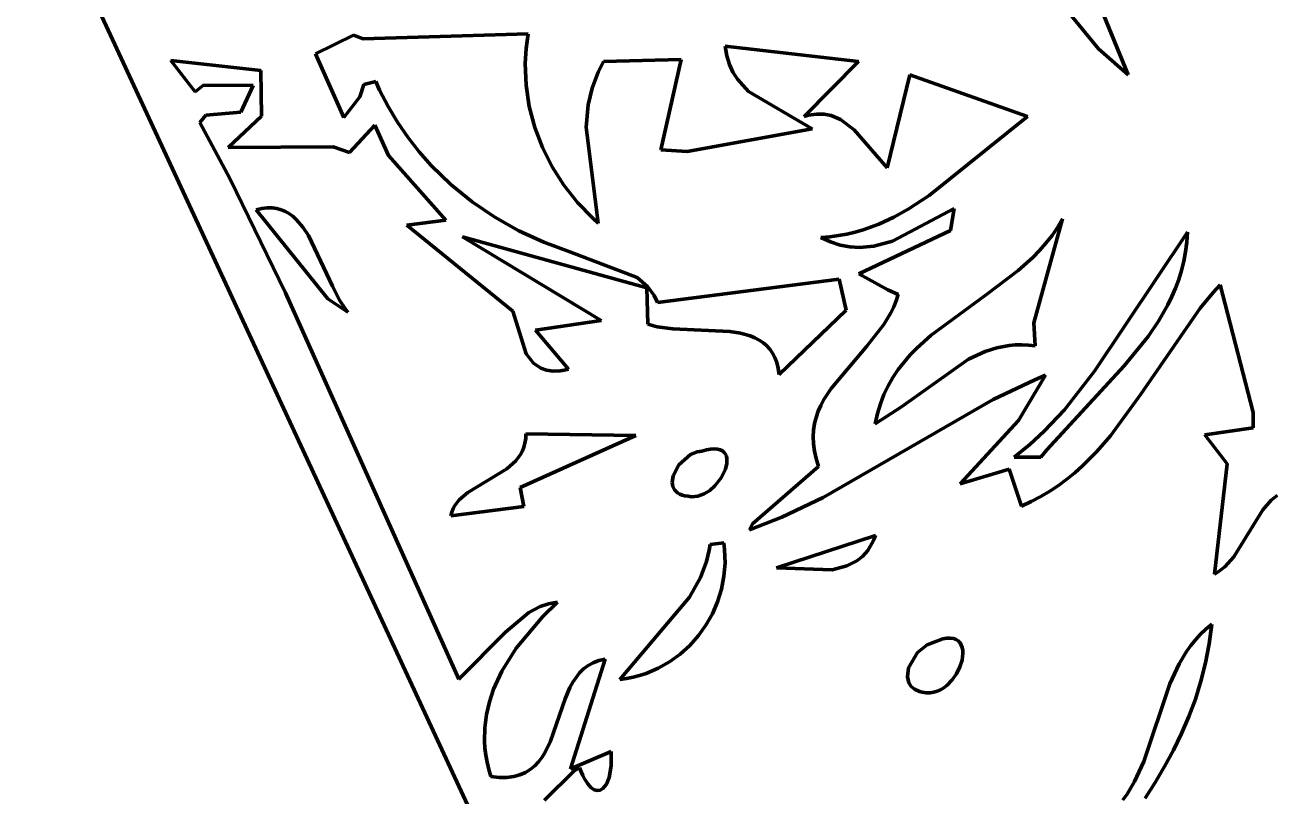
# Model space of a CAD drawing. Header units: millimetres. Extents: x 0 to 9.3, y 0 to 12.
# Drawn here: x 1.07 to 2.053, y 5.989 to 6.597 of the extents above; entities that cross this region are included whole.
import ezdxf

# ---------------------------------------------------------------- set-up
doc = ezdxf.new("R2010")
doc.units = ezdxf.units.MM
doc.layers.add('color#000000ff', color=7, linetype='CONTINUOUS', lineweight=100)
doc.layers.add('color#ffffffff', color=7, linetype='CONTINUOUS', lineweight=100)

msp = doc.modelspace()

# ---------------------------------------------------------------- linework, layer by layer
at = {"layer": 'color#000000ff'}
for p, q in [((1.93919, 6.55811), (1.70275, 7.14045)), ((1.82763, 5.09888), (1.06964, 6.73519)), ((1.82257, 6.69347), (1.9158, 6.57848)), ((1.3286, 6.58924), (1.29865, 6.57469)), ((1.33626, 6.58638), (1.3286, 6.58924)), ((1.46639, 6.59032), (1.33626, 6.58638)), ((1.46478, 6.57869), (1.46639, 6.59032)), ((1.46408, 6.56711), (1.46478, 6.57869)), ((1.72679, 6.56867), (1.6217, 6.5806)), ((1.6217, 6.5806), (1.62287, 6.57309)), ((1.9158, 6.57848), (1.93919, 6.55811)), ((1.25552, 6.56143), (1.18467, 6.56926)), ((1.18467, 6.56926), (1.20392, 6.54453)), ((1.29865, 6.57469), (1.32099, 6.52426)), ((1.46467, 6.54991), (1.46408, 6.56711)), ((1.5257, 6.56854), (1.52143, 6.56019)), ((1.58693, 6.57022), (1.5257, 6.56854)), ((1.57083, 6.49901), (1.58693, 6.57022)), ((1.62287, 6.57309), (1.62491, 6.5663)), ((1.68391, 6.5252), (1.72679, 6.56867)), ((1.25612, 6.52555), (1.25552, 6.56143)), ((1.52143, 6.56019), (1.51668, 6.54745)), ((1.62491, 6.5663), (1.62774, 6.56016)), ((1.62774, 6.56016), (1.63128, 6.55461)), ((1.76719, 6.55795), (1.74921, 6.4846)), ((1.86, 6.52528), (1.76719, 6.55795)), ((1.20392, 6.54453), (1.2104, 6.55001)), ((1.2104, 6.55001), (1.24948, 6.54952)), ((1.24948, 6.54952), (1.2399, 6.52869)), ((1.33355, 6.54075), (1.33673, 6.55035)), ((1.33673, 6.55035), (1.34627, 6.55272)), ((1.34627, 6.55272), (1.34925, 6.54606)), ((1.46717, 6.53302), (1.46467, 6.54991)), ((1.51668, 6.54745), (1.51369, 6.53447)), ((1.63128, 6.55461), (1.64014, 6.54501)), ((1.32099, 6.52426), (1.33355, 6.54075)), ((1.34925, 6.54606), (1.35584, 6.53312)), ((1.64014, 6.54501), (1.69012, 6.51557)), ((1.2399, 6.52869), (1.21216, 6.52615)), ((1.35584, 6.53312), (1.36325, 6.52068)), ((1.47148, 6.51656), (1.46717, 6.53302)), ((1.51369, 6.53447), (1.51203, 6.51688)), ((1.21216, 6.52615), (1.20744, 6.52045)), ((1.20744, 6.52045), (1.23119, 6.47627)), ((1.22977, 6.50067), (1.25612, 6.52555)), ((1.34541, 6.51823), (1.32547, 6.49665)), ((1.35618, 6.4944), (1.34541, 6.51823)), ((1.36325, 6.52068), (1.37142, 6.50878)), ((1.68732, 6.52612), (1.68391, 6.5252)), ((1.69373, 6.52709), (1.68732, 6.52612)), ((1.69963, 6.52701), (1.69373, 6.52709)), ((1.70507, 6.52598), (1.69963, 6.52701)), ((1.71249, 6.52291), (1.70507, 6.52598)), ((1.72328, 6.51468), (1.71249, 6.52291)), ((1.78238, 6.46295), (1.86, 6.52528)), ((1.37142, 6.50878), (1.38031, 6.49742)), ((1.47753, 6.50065), (1.47148, 6.51656)), ((1.51203, 6.51688), (1.52163, 6.44109)), ((1.69012, 6.51557), (1.59176, 6.4976)), ((1.74921, 6.4846), (1.72328, 6.51468)), ((1.31264, 6.50118), (1.22977, 6.50067)), ((1.32547, 6.49665), (1.31264, 6.50118)), ((1.48522, 6.48542), (1.47753, 6.50065)), ((1.59176, 6.4976), (1.57083, 6.49901)), ((1.40143, 6.44339), (1.35618, 6.4944)), ((1.38031, 6.49742), (1.38988, 6.48664)), ((1.38988, 6.48664), (1.4054, 6.47157)), ((1.49447, 6.47099), (1.48522, 6.48542)), ((1.23119, 6.47627), (1.27491, 6.38611)), ((1.4054, 6.47157), (1.4222, 6.45791)), ((1.50519, 6.45747), (1.49447, 6.47099)), ((1.76596, 6.45213), (1.78238, 6.46295)), ((1.25178, 6.45159), (1.25627, 6.45259)), ((1.30841, 6.38141), (1.25178, 6.45159)), ((1.25627, 6.45259), (1.26049, 6.45305)), ((1.26049, 6.45305), (1.26446, 6.45301)), ((1.26446, 6.45301), (1.26818, 6.45249)), ((1.26818, 6.45249), (1.27168, 6.45152)), ((1.27168, 6.45152), (1.27497, 6.45013)), ((1.27497, 6.45013), (1.27806, 6.44836)), ((1.4222, 6.45791), (1.44013, 6.4457)), ((1.5173, 6.44499), (1.50519, 6.45747)), ((1.80212, 6.45266), (1.75359, 6.42672)), ((1.75457, 6.44579), (1.76596, 6.45213)), ((1.79927, 6.43515), (1.80212, 6.45266)), ((1.27806, 6.44836), (1.28097, 6.44623)), ((1.28097, 6.44623), (1.2837, 6.44376)), ((1.2837, 6.44376), (1.28872, 6.43797)), ((1.37069, 6.43938), (1.40143, 6.44339)), ((1.45421, 6.37163), (1.37069, 6.43938)), ((1.44013, 6.4457), (1.45903, 6.43502)), ((1.52163, 6.44109), (1.5173, 6.44499)), ((1.73046, 6.43582), (1.74276, 6.44031)), ((1.74276, 6.44031), (1.75457, 6.44579)), ((1.86489, 6.36242), (1.88766, 6.44442)), ((1.88766, 6.44442), (1.88366, 6.43769)), ((1.28872, 6.43797), (1.29322, 6.43121)), ((1.29322, 6.43121), (1.31196, 6.39128)), ((1.55976, 6.39), (1.41449, 6.43029)), ((1.41449, 6.43029), (1.52388, 6.36429)), ((1.45903, 6.43502), (1.47876, 6.42594)), ((1.69713, 6.42985), (1.70412, 6.43037)), ((1.70468, 6.42618), (1.69713, 6.42985)), ((1.70412, 6.43037), (1.71095, 6.43125)), ((1.71095, 6.43125), (1.7176, 6.43246)), ((1.7176, 6.43246), (1.7241, 6.43399)), ((1.7241, 6.43399), (1.73046, 6.43582)), ((1.72706, 6.40115), (1.79927, 6.43515)), ((1.87927, 6.43131), (1.87451, 6.42525)), ((1.88366, 6.43769), (1.87927, 6.43131)), ((1.98606, 6.43399), (1.91288, 6.32425)), ((1.98553, 6.4261), (1.98606, 6.43399)), ((1.47876, 6.42594), (1.49917, 6.41853)), ((1.71225, 6.42369), (1.70468, 6.42618)), ((1.71983, 6.42228), (1.71225, 6.42369)), ((1.7274, 6.42186), (1.71983, 6.42228)), ((1.73871, 6.42285), (1.7274, 6.42186)), ((1.75359, 6.42672), (1.73871, 6.42285)), ((1.87451, 6.42525), (1.86944, 6.41948)), ((1.98455, 6.41843), (1.98553, 6.4261)), ((1.49917, 6.41853), (1.55216, 6.39806)), ((1.86407, 6.41398), (1.8526, 6.40363)), ((1.86944, 6.41948), (1.86407, 6.41398)), ((1.98133, 6.40373), (1.98314, 6.41098)), ((1.98314, 6.41098), (1.98455, 6.41843)), ((1.74993, 6.38835), (1.72706, 6.40115)), ((1.8526, 6.40363), (1.82775, 6.38476)), ((1.97913, 6.39666), (1.98133, 6.40373)), ((1.31196, 6.39128), (1.31772, 6.38019)), ((1.55216, 6.39806), (1.56056, 6.39086)), ((1.56056, 6.39086), (1.56567, 6.38395)), ((1.5684, 6.37848), (1.71161, 6.39678)), ((1.71161, 6.39678), (1.71695, 6.37233)), ((1.97658, 6.38978), (1.97913, 6.39666)), ((2.0119, 6.39249), (2.00641, 6.38647)), ((2.03796, 6.2918), (2.0119, 6.39249)), ((1.27491, 6.38611), (1.41159, 6.08122)), ((1.3242, 6.37093), (1.30841, 6.38141)), ((1.56075, 6.36129), (1.55976, 6.39)), ((1.56567, 6.38395), (1.5684, 6.37848)), ((1.75798, 6.38487), (1.74993, 6.38835)), ((1.75641, 6.37982), (1.75798, 6.38487)), ((1.82775, 6.38476), (1.78395, 6.35261)), ((1.97049, 6.3765), (1.97369, 6.38306)), ((1.97369, 6.38306), (1.97658, 6.38978)), ((2.00641, 6.38647), (1.99597, 6.37392)), ((1.31772, 6.38019), (1.32194, 6.37377)), ((1.32194, 6.37377), (1.3242, 6.37093)), ((1.46463, 6.33785), (1.45421, 6.37163)), ((1.71695, 6.37233), (1.66411, 6.32165)), ((1.75217, 6.37018), (1.75446, 6.37493)), ((1.75446, 6.37493), (1.75641, 6.37982)), ((1.99597, 6.37392), (1.94934, 6.30617)), ((1.96322, 6.36382), (1.97049, 6.3765)), ((1.52388, 6.36429), (1.472, 6.35674)), ((1.56806, 6.35933), (1.56075, 6.36129)), ((1.73331, 6.34392), (1.74671, 6.36107)), ((1.74671, 6.36107), (1.75217, 6.37018)), ((1.86602, 6.34433), (1.86489, 6.36242)), ((1.95498, 6.35164), (1.96322, 6.36382)), ((1.472, 6.35674), (1.49813, 6.32575)), ((1.58035, 6.35773), (1.56806, 6.35933)), ((1.62531, 6.35566), (1.58035, 6.35773)), ((1.63367, 6.35427), (1.62531, 6.35566)), ((1.64139, 6.35208), (1.63367, 6.35427)), ((1.64496, 6.35061), (1.64139, 6.35208)), ((1.78395, 6.35261), (1.77273, 6.34246)), ((1.93624, 6.32847), (1.95498, 6.35164)), ((1.6483, 6.34886), (1.64496, 6.35061)), ((1.65139, 6.34681), (1.6483, 6.34886)), ((1.65421, 6.34442), (1.65139, 6.34681)), ((1.65673, 6.34168), (1.65421, 6.34442)), ((1.65893, 6.33855), (1.65673, 6.34168)), ((1.70507, 6.31067), (1.73331, 6.34392)), ((1.77273, 6.34246), (1.76752, 6.33708)), ((1.82659, 6.33979), (1.83578, 6.34269)), ((1.83578, 6.34269), (1.84538, 6.34451)), ((1.84538, 6.34451), (1.85035, 6.34497)), ((1.85035, 6.34497), (1.85544, 6.34511)), ((1.85544, 6.34511), (1.86066, 6.3449)), ((1.86066, 6.3449), (1.86602, 6.34433)), ((1.47058, 6.33061), (1.46463, 6.33785)), ((1.66079, 6.33501), (1.65893, 6.33855)), ((1.66229, 6.33103), (1.66079, 6.33501)), ((1.76262, 6.33145), (1.75805, 6.32555)), ((1.76063, 6.29612), (1.81342, 6.33375)), ((1.76752, 6.33708), (1.76262, 6.33145)), ((1.81342, 6.33375), (1.82659, 6.33979)), ((1.47631, 6.32676), (1.47058, 6.33061)), ((1.48082, 6.32512), (1.47631, 6.32676)), ((1.48593, 6.32435), (1.48082, 6.32512)), ((1.49168, 6.32452), (1.48593, 6.32435)), ((1.49482, 6.325), (1.49168, 6.32452)), ((1.49813, 6.32575), (1.49482, 6.325)), ((1.6634, 6.32658), (1.66229, 6.33103)), ((1.66411, 6.32165), (1.6634, 6.32658)), ((1.75805, 6.32555), (1.75387, 6.31934)), ((1.87512, 6.26224), (1.93624, 6.32847)), ((1.91288, 6.32425), (1.88906, 6.29383)), ((1.75011, 6.3128), (1.74679, 6.30589)), ((1.75387, 6.31934), (1.75011, 6.3128)), ((1.86566, 6.31758), (1.83291, 6.30182)), ((1.85281, 6.28549), (1.87406, 6.32113)), ((1.87406, 6.32113), (1.86566, 6.31758)), ((1.6971, 6.29733), (1.69947, 6.30188)), ((1.83291, 6.30182), (1.69897, 6.22471)), ((1.69947, 6.30188), (1.70507, 6.31067)), ((1.74679, 6.30589), (1.74396, 6.29859)), ((1.94934, 6.30617), (1.92525, 6.27325)), ((1.69339, 6.28786), (1.69506, 6.29266)), ((1.69506, 6.29266), (1.6971, 6.29733)), ((1.73989, 6.28268), (1.76063, 6.29612)), ((1.74396, 6.29859), (1.74165, 6.29086)), ((1.88906, 6.29383), (1.87315, 6.27691)), ((1.69132, 6.27778), (1.69213, 6.2829)), ((1.69213, 6.2829), (1.69339, 6.28786)), ((1.74165, 6.29086), (1.73989, 6.28268)), ((1.80691, 6.23544), (1.85281, 6.28549)), ((2.0378, 6.27965), (2.03796, 6.2918)), ((1.55112, 6.27345), (1.46007, 6.23245)), ((1.46437, 6.27111), (1.46456, 6.27487)), ((1.46456, 6.27487), (1.55112, 6.27345)), ((1.691, 6.27248), (1.69132, 6.27778)), ((1.69119, 6.26698), (1.691, 6.27248)), ((1.87315, 6.27691), (1.86167, 6.26633)), ((1.92525, 6.27325), (1.91467, 6.26102)), ((1.99973, 6.2741), (2.0378, 6.27965)), ((2.01747, 6.25129), (1.99973, 6.2741)), ((1.46174, 6.26135), (1.46293, 6.26436)), ((1.46293, 6.26436), (1.46381, 6.26761)), ((1.46381, 6.26761), (1.46437, 6.27111)), ((1.60689, 6.26218), (1.61018, 6.26276)), ((1.61018, 6.26276), (1.61307, 6.26293)), ((1.61307, 6.26293), (1.61555, 6.26274)), ((1.61555, 6.26274), (1.61766, 6.2622)), ((1.69195, 6.26127), (1.69119, 6.26698)), ((1.86167, 6.26633), (1.8494, 6.25641)), ((1.44953, 6.24715), (1.45657, 6.25352)), ((1.45657, 6.25352), (1.46026, 6.25855)), ((1.46026, 6.25855), (1.46174, 6.26135)), ((1.58515, 6.25042), (1.59428, 6.25856)), ((1.59428, 6.25856), (1.59958, 6.26072)), ((1.59958, 6.26072), (1.60317, 6.26117)), ((1.60317, 6.26117), (1.60689, 6.26218)), ((1.61766, 6.2622), (1.61939, 6.26136)), ((1.61939, 6.26136), (1.62078, 6.26023)), ((1.62078, 6.26023), (1.62183, 6.25886)), ((1.62183, 6.25886), (1.62255, 6.25726)), ((1.62255, 6.25726), (1.62297, 6.25548)), ((1.62297, 6.25548), (1.62295, 6.25146)), ((1.6933, 6.25534), (1.69195, 6.26127)), ((1.69529, 6.24917), (1.6933, 6.25534)), ((1.8494, 6.25641), (1.87052, 6.25655)), ((1.87052, 6.25655), (1.87512, 6.26224)), ((1.91467, 6.26102), (1.90331, 6.24956)), ((1.41877, 6.22866), (1.44953, 6.24715)), ((1.58056, 6.24174), (1.58515, 6.25042)), ((1.62188, 6.24705), (1.61857, 6.24021)), ((1.62295, 6.25146), (1.62188, 6.24705)), ((1.6432, 6.20379), (1.69529, 6.24917)), ((1.84558, 6.24688), (1.80691, 6.23544)), ((1.8551, 6.21776), (1.84558, 6.24688)), ((1.89729, 6.24417), (1.89101, 6.23903)), ((1.90331, 6.24956), (1.89729, 6.24417)), ((2.00746, 6.16422), (2.01747, 6.25129)), ((1.57978, 6.23657), (1.58056, 6.24174)), ((1.58028, 6.2334), (1.57978, 6.23657)), ((1.5817, 6.2306), (1.58028, 6.2334)), ((1.61356, 6.23384), (1.60949, 6.23024)), ((1.61857, 6.24021), (1.61356, 6.23384)), ((1.88446, 6.23416), (1.87761, 6.22958)), ((1.89101, 6.23903), (1.88446, 6.23416)), ((1.41201, 6.22286), (1.41877, 6.22866)), ((1.46007, 6.23245), (1.46283, 6.21757)), ((1.58415, 6.22828), (1.5817, 6.2306)), ((1.58578, 6.22735), (1.58415, 6.22828)), ((1.5877, 6.22658), (1.58578, 6.22735)), ((1.58993, 6.226), (1.5877, 6.22658)), ((1.59247, 6.22562), (1.58993, 6.226)), ((1.59505, 6.22528), (1.59247, 6.22562)), ((1.5976, 6.22533), (1.59505, 6.22528)), ((1.60011, 6.22573), (1.5976, 6.22533)), ((1.60497, 6.22746), (1.60011, 6.22573)), ((1.60949, 6.23024), (1.60497, 6.22746)), ((1.69897, 6.22471), (1.66624, 6.20901)), ((1.87045, 6.2253), (1.86295, 6.22136)), ((1.87761, 6.22958), (1.87045, 6.2253)), ((2.05673, 6.2263), (2.05194, 6.22246)), ((1.46283, 6.21757), (1.40547, 6.21026)), ((1.40619, 6.21316), (1.40722, 6.21585)), ((1.40722, 6.21585), (1.40856, 6.21835)), ((1.40856, 6.21835), (1.41201, 6.22286)), ((1.86295, 6.22136), (1.8551, 6.21776)), ((2.04554, 6.215), (2.0225, 6.17772)), ((2.05194, 6.22246), (2.04554, 6.215)), ((1.40547, 6.21026), (1.40619, 6.21316)), ((1.66624, 6.20901), (1.64081, 6.19901)), ((1.64081, 6.19901), (1.6432, 6.20379)), ((1.66215, 6.16904), (1.74001, 6.19475)), ((1.74001, 6.19475), (1.73877, 6.19135)), ((1.60898, 6.18297), (1.60974, 6.18759)), ((1.60974, 6.18759), (1.62054, 6.18886)), ((1.62054, 6.18886), (1.62118, 6.18353)), ((1.73734, 6.18822), (1.73396, 6.18273)), ((1.73877, 6.19135), (1.73734, 6.18822)), ((1.60207, 6.16154), (1.60679, 6.17408)), ((1.60679, 6.17408), (1.60898, 6.18297)), ((1.62118, 6.18353), (1.62154, 6.17293)), ((1.72537, 6.17458), (1.71761, 6.1706)), ((1.72994, 6.17821), (1.72537, 6.17458)), ((1.73396, 6.18273), (1.72994, 6.17821)), ((2.0225, 6.17772), (2.01557, 6.16997)), ((1.62154, 6.17293), (1.62069, 6.16248)), ((1.70599, 6.16762), (1.66215, 6.16904)), ((1.71761, 6.1706), (1.70599, 6.16762)), ((2.01032, 6.16587), (2.00746, 6.16422)), ((2.01557, 6.16997), (2.01032, 6.16587)), ((1.59353, 6.14609), (1.60207, 6.16154)), ((1.62069, 6.16248), (1.6187, 6.15228)), ((1.53847, 6.08107), (1.59353, 6.14609)), ((1.6187, 6.15228), (1.61562, 6.14241)), ((1.46676, 6.13393), (1.4758, 6.1386)), ((1.4758, 6.1386), (1.48241, 6.14078)), ((1.48956, 6.14211), (1.47791, 6.13067)), ((1.48241, 6.14078), (1.48956, 6.14211)), ((1.61562, 6.14241), (1.61153, 6.13297)), ((1.44854, 6.11842), (1.46676, 6.13393)), ((1.47791, 6.13067), (1.45693, 6.10575)), ((1.61153, 6.13297), (1.60647, 6.12402)), ((1.41159, 6.08122), (1.44854, 6.11842)), ((1.6005, 6.11567), (1.59369, 6.108)), ((1.60647, 6.12402), (1.6005, 6.11567)), ((1.99229, 6.11243), (1.99625, 6.11671)), ((1.99625, 6.11671), (2.00057, 6.12078)), ((2.00057, 6.12078), (2.00527, 6.12461)), ((2.00527, 6.12461), (2.00324, 6.10922)), ((1.45693, 6.10575), (1.44563, 6.08768)), ((1.59369, 6.108), (1.5861, 6.10109)), ((1.77325, 6.10226), (1.78076, 6.10836)), ((1.78076, 6.10836), (1.78568, 6.11026)), ((1.78568, 6.11026), (1.78967, 6.11193)), ((1.78967, 6.11193), (1.79326, 6.11303)), ((1.79326, 6.11303), (1.79644, 6.11361)), ((1.79644, 6.11361), (1.79923, 6.11371)), ((1.79923, 6.11371), (1.80164, 6.11335)), ((1.80164, 6.11335), (1.80369, 6.11259)), ((1.80369, 6.11259), (1.80539, 6.11146)), ((1.80539, 6.11146), (1.80674, 6.11)), ((1.80674, 6.11), (1.80776, 6.10825)), ((1.80776, 6.10825), (1.80846, 6.10624)), ((1.80846, 6.10624), (1.80886, 6.10402)), ((1.98532, 6.10328), (1.98865, 6.10795)), ((1.98865, 6.10795), (1.99229, 6.11243)), ((2.00324, 6.10922), (2.00037, 6.09427)), ((1.52703, 6.09718), (1.49965, 6.01068)), ((1.51757, 6.09431), (1.52204, 6.09603)), ((1.52204, 6.09603), (1.52703, 6.09718)), ((1.5861, 6.10109), (1.57778, 6.09503)), ((1.76625, 6.0903), (1.77325, 6.10226)), ((1.80832, 6.09644), (1.80665, 6.09102)), ((1.80896, 6.10162), (1.80832, 6.09644)), ((1.80886, 6.10402), (1.80896, 6.10162)), ((1.97946, 6.09346), (1.98532, 6.10328)), ((1.44563, 6.08768), (1.43905, 6.07339)), ((1.50404, 6.0827), (1.50685, 6.08622)), ((1.50685, 6.08622), (1.51002, 6.08936)), ((1.51002, 6.08936), (1.51357, 6.09207)), ((1.51357, 6.09207), (1.51757, 6.09431)), ((1.55922, 6.08583), (1.55421, 6.08419)), ((1.5688, 6.08992), (1.55922, 6.08583)), ((1.57778, 6.09503), (1.5688, 6.08992)), ((1.76525, 6.08321), (1.76625, 6.0903)), ((1.80403, 6.08566), (1.80057, 6.08067)), ((1.80665, 6.09102), (1.80403, 6.08566)), ((1.97226, 6.07772), (1.97946, 6.09346)), ((2.00037, 6.09427), (1.99669, 6.07975)), ((1.49928, 6.07471), (1.50153, 6.07885)), ((1.50153, 6.07885), (1.50404, 6.0827)), ((1.54383, 6.0818), (1.53847, 6.08107)), ((1.54908, 6.08285), (1.54383, 6.0818)), ((1.55421, 6.08419), (1.54908, 6.08285)), ((1.7664, 6.07841), (1.76525, 6.08321)), ((1.76822, 6.07566), (1.7664, 6.07841)), ((1.77098, 6.07338), (1.76822, 6.07566)), ((1.79635, 6.07636), (1.79399, 6.07456)), ((1.80057, 6.08067), (1.79635, 6.07636)), ((1.95158, 6.01643), (1.97226, 6.07772)), ((1.99669, 6.07975), (1.99226, 6.06561)), ((1.43905, 6.07339), (1.43574, 6.06352)), ((1.48386, 6.03229), (1.49541, 6.06576)), ((1.49541, 6.06576), (1.49928, 6.07471)), ((1.77475, 6.07168), (1.77098, 6.07338)), ((1.77704, 6.07108), (1.77475, 6.07168)), ((1.78014, 6.07059), (1.77704, 6.07108)), ((1.78314, 6.07058), (1.78014, 6.07059)), ((1.78604, 6.07101), (1.78314, 6.07058)), ((1.78883, 6.07184), (1.78604, 6.07101)), ((1.79148, 6.07304), (1.78883, 6.07184)), ((1.79399, 6.07456), (1.79148, 6.07304)), ((1.43574, 6.06352), (1.43338, 6.05338)), ((1.99226, 6.06561), (1.98713, 6.05184)), ((1.43338, 6.05338), (1.43206, 6.04297)), ((1.98713, 6.05184), (1.98135, 6.0384)), ((1.43206, 6.04297), (1.43188, 6.0323)), ((1.98135, 6.0384), (1.97498, 6.02527)), ((1.43188, 6.0323), (1.43224, 6.02686)), ((1.43224, 6.02686), (1.43292, 6.02137)), ((1.47971, 6.02366), (1.48386, 6.03229)), ((1.43292, 6.02137), (1.43392, 6.01581)), ((1.47455, 6.01613), (1.47727, 6.01973)), ((1.47727, 6.01973), (1.47971, 6.02366)), ((1.49965, 6.01068), (1.53173, 6.02436)), ((1.53173, 6.02436), (1.53175, 6.01294)), ((1.97498, 6.02527), (1.96807, 6.01243)), ((1.43392, 6.01581), (1.43526, 6.01018)), ((1.43526, 6.01018), (1.43695, 6.0045)), ((1.45983, 6.00586), (1.46416, 6.00771)), ((1.46416, 6.00771), (1.46803, 6.01007)), ((1.46803, 6.01007), (1.47148, 6.01289)), ((1.47148, 6.01289), (1.47455, 6.01613)), ((1.5025, 6.00902), (1.47916, 5.98598)), ((1.50675, 6.01132), (1.5025, 6.00902)), ((1.50803, 6.00816), (1.50675, 6.01132)), ((1.50932, 6.00533), (1.50803, 6.00816)), ((1.53175, 6.01294), (1.5301, 6.00368)), ((1.94436, 6.00063), (1.95158, 6.01643)), ((1.96807, 6.01243), (1.96066, 5.99983)), ((1.43695, 6.0045), (1.44358, 6.00384)), ((1.44358, 6.00384), (1.44958, 6.00388)), ((1.44958, 6.00388), (1.45498, 6.00457)), ((1.45498, 6.00457), (1.45983, 6.00586)), ((1.51063, 6.00283), (1.50932, 6.00533)), ((1.51324, 5.99875), (1.51063, 6.00283)), ((1.51584, 5.99588), (1.51324, 5.99875)), ((1.52797, 5.99848), (1.52522, 5.995)), ((1.5301, 6.00368), (1.52797, 5.99848)), ((1.93846, 5.99074), (1.94436, 6.00063)), ((1.96066, 5.99983), (1.95281, 5.98746)), ((1.51837, 5.99413), (1.51584, 5.99588)), ((1.5208, 5.99344), (1.51837, 5.99413)), ((1.5231, 5.99375), (1.5208, 5.99344)), ((1.52522, 5.995), (1.5231, 5.99375)), ((1.93511, 5.98604), (1.93846, 5.99074))]:
    msp.add_line(p, q, dxfattribs=at)
at = {"layer": 'color#ffffffff'}
for p, q in [((1.70275, 7.14045), (1.93919, 6.55811)), ((1.06964, 6.73519), (1.82763, 5.09888)), ((1.9158, 6.57848), (1.82257, 6.69347)), ((1.29865, 6.57469), (1.3286, 6.58924)), ((1.3286, 6.58924), (1.33626, 6.58638)), ((1.33626, 6.58638), (1.46639, 6.59032)), ((1.46639, 6.59032), (1.46478, 6.57869)), ((1.46478, 6.57869), (1.46408, 6.56711)), ((1.62287, 6.57309), (1.6217, 6.5806)), ((1.6217, 6.5806), (1.72679, 6.56867)), ((1.93919, 6.55811), (1.9158, 6.57848)), ((1.20392, 6.54453), (1.18467, 6.56926)), ((1.18467, 6.56926), (1.25552, 6.56143)), ((1.32099, 6.52426), (1.29865, 6.57469)), ((1.46408, 6.56711), (1.46467, 6.54991)), ((1.52143, 6.56019), (1.5257, 6.56854)), ((1.5257, 6.56854), (1.58693, 6.57022)), ((1.58693, 6.57022), (1.57083, 6.49901)), ((1.62491, 6.5663), (1.62287, 6.57309)), ((1.72679, 6.56867), (1.68391, 6.5252)), ((1.25552, 6.56143), (1.25612, 6.52555)), ((1.51668, 6.54745), (1.52143, 6.56019)), ((1.62774, 6.56016), (1.62491, 6.5663)), ((1.63128, 6.55461), (1.62774, 6.56016)), ((1.74921, 6.4846), (1.76719, 6.55795)), ((1.76719, 6.55795), (1.86, 6.52528)), ((1.2104, 6.55001), (1.20392, 6.54453)), ((1.24948, 6.54952), (1.2104, 6.55001)), ((1.2399, 6.52869), (1.24948, 6.54952)), ((1.33673, 6.55035), (1.33355, 6.54075)), ((1.34627, 6.55272), (1.33673, 6.55035)), ((1.34925, 6.54606), (1.34627, 6.55272)), ((1.46467, 6.54991), (1.46717, 6.53302)), ((1.51369, 6.53447), (1.51668, 6.54745)), ((1.64014, 6.54501), (1.63128, 6.55461)), ((1.33355, 6.54075), (1.32099, 6.52426)), ((1.35584, 6.53312), (1.34925, 6.54606)), ((1.69012, 6.51557), (1.64014, 6.54501)), ((1.21216, 6.52615), (1.2399, 6.52869)), ((1.36325, 6.52068), (1.35584, 6.53312)), ((1.46717, 6.53302), (1.47148, 6.51656)), ((1.51203, 6.51688), (1.51369, 6.53447)), ((1.20744, 6.52045), (1.21216, 6.52615)), ((1.23119, 6.47627), (1.20744, 6.52045)), ((1.25612, 6.52555), (1.22977, 6.50067)), ((1.32547, 6.49665), (1.34541, 6.51823)), ((1.34541, 6.51823), (1.35618, 6.4944)), ((1.37142, 6.50878), (1.36325, 6.52068)), ((1.68391, 6.5252), (1.68732, 6.52612)), ((1.68732, 6.52612), (1.69373, 6.52709)), ((1.69373, 6.52709), (1.69963, 6.52701)), ((1.69963, 6.52701), (1.70507, 6.52598)), ((1.70507, 6.52598), (1.71249, 6.52291)), ((1.71249, 6.52291), (1.72328, 6.51468)), ((1.86, 6.52528), (1.78238, 6.46295)), ((1.38031, 6.49742), (1.37142, 6.50878)), ((1.47148, 6.51656), (1.47753, 6.50065)), ((1.52163, 6.44109), (1.51203, 6.51688)), ((1.59176, 6.4976), (1.69012, 6.51557)), ((1.72328, 6.51468), (1.74921, 6.4846)), ((1.22977, 6.50067), (1.31264, 6.50118)), ((1.31264, 6.50118), (1.32547, 6.49665)), ((1.47753, 6.50065), (1.48522, 6.48542)), ((1.57083, 6.49901), (1.59176, 6.4976)), ((1.35618, 6.4944), (1.40143, 6.44339)), ((1.38988, 6.48664), (1.38031, 6.49742)), ((1.4054, 6.47157), (1.38988, 6.48664)), ((1.48522, 6.48542), (1.49447, 6.47099)), ((1.27491, 6.38611), (1.23119, 6.47627)), ((1.4222, 6.45791), (1.4054, 6.47157)), ((1.49447, 6.47099), (1.50519, 6.45747)), ((1.78238, 6.46295), (1.76596, 6.45213)), ((1.25627, 6.45259), (1.25178, 6.45159)), ((1.25178, 6.45159), (1.30841, 6.38141)), ((1.26049, 6.45305), (1.25627, 6.45259)), ((1.26446, 6.45301), (1.26049, 6.45305)), ((1.26818, 6.45249), (1.26446, 6.45301)), ((1.27168, 6.45152), (1.26818, 6.45249)), ((1.27497, 6.45013), (1.27168, 6.45152)), ((1.27806, 6.44836), (1.27497, 6.45013)), ((1.44013, 6.4457), (1.4222, 6.45791)), ((1.50519, 6.45747), (1.5173, 6.44499)), ((1.75359, 6.42672), (1.80212, 6.45266)), ((1.76596, 6.45213), (1.75457, 6.44579)), ((1.80212, 6.45266), (1.79927, 6.43515)), ((1.28097, 6.44623), (1.27806, 6.44836)), ((1.2837, 6.44376), (1.28097, 6.44623)), ((1.28872, 6.43797), (1.2837, 6.44376)), ((1.40143, 6.44339), (1.37069, 6.43938)), ((1.37069, 6.43938), (1.45421, 6.37163)), ((1.45903, 6.43502), (1.44013, 6.4457)), ((1.5173, 6.44499), (1.52163, 6.44109)), ((1.74276, 6.44031), (1.73046, 6.43582)), ((1.75457, 6.44579), (1.74276, 6.44031)), ((1.88766, 6.44442), (1.86489, 6.36242)), ((1.88366, 6.43769), (1.88766, 6.44442)), ((1.29322, 6.43121), (1.28872, 6.43797)), ((1.31196, 6.39128), (1.29322, 6.43121)), ((1.52388, 6.36429), (1.41449, 6.43029)), ((1.41449, 6.43029), (1.55976, 6.39)), ((1.47876, 6.42594), (1.45903, 6.43502)), ((1.70412, 6.43037), (1.69713, 6.42985)), ((1.69713, 6.42985), (1.70468, 6.42618)), ((1.71095, 6.43125), (1.70412, 6.43037)), ((1.7176, 6.43246), (1.71095, 6.43125)), ((1.7241, 6.43399), (1.7176, 6.43246)), ((1.73046, 6.43582), (1.7241, 6.43399)), ((1.79927, 6.43515), (1.72706, 6.40115)), ((1.87451, 6.42525), (1.87927, 6.43131)), ((1.87927, 6.43131), (1.88366, 6.43769)), ((1.91288, 6.32425), (1.98606, 6.43399)), ((1.98606, 6.43399), (1.98553, 6.4261)), ((1.49917, 6.41853), (1.47876, 6.42594)), ((1.70468, 6.42618), (1.71225, 6.42369)), ((1.71225, 6.42369), (1.71983, 6.42228)), ((1.71983, 6.42228), (1.7274, 6.42186)), ((1.7274, 6.42186), (1.73871, 6.42285)), ((1.73871, 6.42285), (1.75359, 6.42672)), ((1.86944, 6.41948), (1.87451, 6.42525)), ((1.98553, 6.4261), (1.98455, 6.41843)), ((1.55216, 6.39806), (1.49917, 6.41853)), ((1.8526, 6.40363), (1.86407, 6.41398)), ((1.86407, 6.41398), (1.86944, 6.41948)), ((1.98314, 6.41098), (1.98133, 6.40373)), ((1.98455, 6.41843), (1.98314, 6.41098)), ((1.72706, 6.40115), (1.74993, 6.38835)), ((1.82775, 6.38476), (1.8526, 6.40363)), ((1.98133, 6.40373), (1.97913, 6.39666)), ((1.31772, 6.38019), (1.31196, 6.39128)), ((1.56056, 6.39086), (1.55216, 6.39806)), ((1.56567, 6.38395), (1.56056, 6.39086)), ((1.71161, 6.39678), (1.5684, 6.37848)), ((1.71695, 6.37233), (1.71161, 6.39678)), ((1.97913, 6.39666), (1.97658, 6.38978)), ((2.00641, 6.38647), (2.0119, 6.39249)), ((2.0119, 6.39249), (2.03796, 6.2918)), ((1.41159, 6.08122), (1.27491, 6.38611)), ((1.30841, 6.38141), (1.3242, 6.37093)), ((1.55976, 6.39), (1.56075, 6.36129)), ((1.5684, 6.37848), (1.56567, 6.38395)), ((1.74993, 6.38835), (1.75798, 6.38487)), ((1.75798, 6.38487), (1.75641, 6.37982)), ((1.78395, 6.35261), (1.82775, 6.38476)), ((1.97369, 6.38306), (1.97049, 6.3765)), ((1.97658, 6.38978), (1.97369, 6.38306)), ((1.99597, 6.37392), (2.00641, 6.38647)), ((1.32194, 6.37377), (1.31772, 6.38019)), ((1.3242, 6.37093), (1.32194, 6.37377)), ((1.45421, 6.37163), (1.46463, 6.33785)), ((1.66411, 6.32165), (1.71695, 6.37233)), ((1.75446, 6.37493), (1.75217, 6.37018)), ((1.75641, 6.37982), (1.75446, 6.37493)), ((1.94934, 6.30617), (1.99597, 6.37392)), ((1.97049, 6.3765), (1.96322, 6.36382)), ((1.472, 6.35674), (1.52388, 6.36429)), ((1.56075, 6.36129), (1.56806, 6.35933)), ((1.74671, 6.36107), (1.73331, 6.34392)), ((1.75217, 6.37018), (1.74671, 6.36107)), ((1.86489, 6.36242), (1.86602, 6.34433)), ((1.96322, 6.36382), (1.95498, 6.35164)), ((1.49813, 6.32575), (1.472, 6.35674)), ((1.56806, 6.35933), (1.58035, 6.35773)), ((1.58035, 6.35773), (1.62531, 6.35566)), ((1.62531, 6.35566), (1.63367, 6.35427)), ((1.63367, 6.35427), (1.64139, 6.35208)), ((1.64139, 6.35208), (1.64496, 6.35061)), ((1.77273, 6.34246), (1.78395, 6.35261)), ((1.95498, 6.35164), (1.93624, 6.32847)), ((1.64496, 6.35061), (1.6483, 6.34886)), ((1.6483, 6.34886), (1.65139, 6.34681)), ((1.65139, 6.34681), (1.65421, 6.34442)), ((1.65421, 6.34442), (1.65673, 6.34168)), ((1.65673, 6.34168), (1.65893, 6.33855)), ((1.73331, 6.34392), (1.70507, 6.31067)), ((1.76752, 6.33708), (1.77273, 6.34246)), ((1.83578, 6.34269), (1.82659, 6.33979)), ((1.84538, 6.34451), (1.83578, 6.34269)), ((1.85035, 6.34497), (1.84538, 6.34451)), ((1.85544, 6.34511), (1.85035, 6.34497)), ((1.86066, 6.3449), (1.85544, 6.34511)), ((1.86602, 6.34433), (1.86066, 6.3449)), ((1.46463, 6.33785), (1.47058, 6.33061)), ((1.65893, 6.33855), (1.66079, 6.33501)), ((1.66079, 6.33501), (1.66229, 6.33103)), ((1.75805, 6.32555), (1.76262, 6.33145)), ((1.81342, 6.33375), (1.76063, 6.29612)), ((1.76262, 6.33145), (1.76752, 6.33708)), ((1.82659, 6.33979), (1.81342, 6.33375)), ((1.47058, 6.33061), (1.47631, 6.32676)), ((1.47631, 6.32676), (1.48082, 6.32512)), ((1.48082, 6.32512), (1.48593, 6.32435)), ((1.48593, 6.32435), (1.49168, 6.32452)), ((1.49168, 6.32452), (1.49482, 6.325)), ((1.49482, 6.325), (1.49813, 6.32575)), ((1.66229, 6.33103), (1.6634, 6.32658)), ((1.6634, 6.32658), (1.66411, 6.32165)), ((1.75387, 6.31934), (1.75805, 6.32555)), ((1.93624, 6.32847), (1.87512, 6.26224)), ((1.88906, 6.29383), (1.91288, 6.32425)), ((1.74679, 6.30589), (1.75011, 6.3128)), ((1.75011, 6.3128), (1.75387, 6.31934)), ((1.83291, 6.30182), (1.86566, 6.31758)), ((1.87406, 6.32113), (1.85281, 6.28549)), ((1.86566, 6.31758), (1.87406, 6.32113)), ((1.69947, 6.30188), (1.6971, 6.29733)), ((1.69897, 6.22471), (1.83291, 6.30182)), ((1.70507, 6.31067), (1.69947, 6.30188)), ((1.74396, 6.29859), (1.74679, 6.30589)), ((1.92525, 6.27325), (1.94934, 6.30617)), ((1.69506, 6.29266), (1.69339, 6.28786)), ((1.6971, 6.29733), (1.69506, 6.29266)), ((1.76063, 6.29612), (1.73989, 6.28268)), ((1.74165, 6.29086), (1.74396, 6.29859)), ((1.87315, 6.27691), (1.88906, 6.29383)), ((1.69213, 6.2829), (1.69132, 6.27778)), ((1.69339, 6.28786), (1.69213, 6.2829)), ((1.73989, 6.28268), (1.74165, 6.29086)), ((1.85281, 6.28549), (1.80691, 6.23544)), ((2.03796, 6.2918), (2.0378, 6.27965)), ((1.46007, 6.23245), (1.55112, 6.27345)), ((1.46456, 6.27487), (1.46437, 6.27111)), ((1.55112, 6.27345), (1.46456, 6.27487)), ((1.69132, 6.27778), (1.691, 6.27248)), ((1.691, 6.27248), (1.69119, 6.26698)), ((1.86167, 6.26633), (1.87315, 6.27691)), ((1.91467, 6.26102), (1.92525, 6.27325)), ((2.0378, 6.27965), (1.99973, 6.2741)), ((1.99973, 6.2741), (2.01747, 6.25129)), ((1.46293, 6.26436), (1.46174, 6.26135)), ((1.46381, 6.26761), (1.46293, 6.26436)), ((1.46437, 6.27111), (1.46381, 6.26761)), ((1.61018, 6.26276), (1.60689, 6.26218)), ((1.61307, 6.26293), (1.61018, 6.26276)), ((1.61555, 6.26274), (1.61307, 6.26293)), ((1.61766, 6.2622), (1.61555, 6.26274)), ((1.69119, 6.26698), (1.69195, 6.26127)), ((1.8494, 6.25641), (1.86167, 6.26633)), ((1.45657, 6.25352), (1.44953, 6.24715)), ((1.46026, 6.25855), (1.45657, 6.25352)), ((1.46174, 6.26135), (1.46026, 6.25855)), ((1.59428, 6.25856), (1.58515, 6.25042)), ((1.59958, 6.26072), (1.59428, 6.25856)), ((1.60317, 6.26117), (1.59958, 6.26072)), ((1.60689, 6.26218), (1.60317, 6.26117)), ((1.61939, 6.26136), (1.61766, 6.2622)), ((1.62078, 6.26023), (1.61939, 6.26136)), ((1.62183, 6.25886), (1.62078, 6.26023)), ((1.62255, 6.25726), (1.62183, 6.25886)), ((1.62297, 6.25548), (1.62255, 6.25726)), ((1.62295, 6.25146), (1.62297, 6.25548)), ((1.69195, 6.26127), (1.6933, 6.25534)), ((1.6933, 6.25534), (1.69529, 6.24917)), ((1.87052, 6.25655), (1.8494, 6.25641)), ((1.87512, 6.26224), (1.87052, 6.25655)), ((1.90331, 6.24956), (1.91467, 6.26102)), ((1.44953, 6.24715), (1.41877, 6.22866)), ((1.58515, 6.25042), (1.58056, 6.24174)), ((1.61857, 6.24021), (1.62188, 6.24705)), ((1.62188, 6.24705), (1.62295, 6.25146)), ((1.69529, 6.24917), (1.6432, 6.20379)), ((1.80691, 6.23544), (1.84558, 6.24688)), ((1.84558, 6.24688), (1.8551, 6.21776)), ((1.89101, 6.23903), (1.89729, 6.24417)), ((1.89729, 6.24417), (1.90331, 6.24956)), ((2.01747, 6.25129), (2.00746, 6.16422)), ((1.58056, 6.24174), (1.57978, 6.23657)), ((1.57978, 6.23657), (1.58028, 6.2334)), ((1.58028, 6.2334), (1.5817, 6.2306)), ((1.60949, 6.23024), (1.61356, 6.23384)), ((1.61356, 6.23384), (1.61857, 6.24021)), ((1.87761, 6.22958), (1.88446, 6.23416)), ((1.88446, 6.23416), (1.89101, 6.23903)), ((1.41877, 6.22866), (1.41201, 6.22286)), ((1.46283, 6.21757), (1.46007, 6.23245)), ((1.5817, 6.2306), (1.58415, 6.22828)), ((1.58415, 6.22828), (1.58578, 6.22735)), ((1.58578, 6.22735), (1.5877, 6.22658)), ((1.5877, 6.22658), (1.58993, 6.226)), ((1.58993, 6.226), (1.59247, 6.22562)), ((1.59247, 6.22562), (1.59505, 6.22528)), ((1.59505, 6.22528), (1.5976, 6.22533)), ((1.5976, 6.22533), (1.60011, 6.22573)), ((1.60011, 6.22573), (1.60497, 6.22746)), ((1.60497, 6.22746), (1.60949, 6.23024)), ((1.66624, 6.20901), (1.69897, 6.22471)), ((1.86295, 6.22136), (1.87045, 6.2253)), ((1.87045, 6.2253), (1.87761, 6.22958)), ((2.05194, 6.22246), (2.05673, 6.2263)), ((1.40547, 6.21026), (1.46283, 6.21757)), ((1.40722, 6.21585), (1.40619, 6.21316)), ((1.40856, 6.21835), (1.40722, 6.21585)), ((1.41201, 6.22286), (1.40856, 6.21835)), ((1.8551, 6.21776), (1.86295, 6.22136)), ((2.0225, 6.17772), (2.04554, 6.215)), ((2.04554, 6.215), (2.05194, 6.22246)), ((1.40619, 6.21316), (1.40547, 6.21026)), ((1.64081, 6.19901), (1.66624, 6.20901)), ((1.6432, 6.20379), (1.64081, 6.19901)), ((1.74001, 6.19475), (1.66215, 6.16904)), ((1.73877, 6.19135), (1.74001, 6.19475)), ((1.60974, 6.18759), (1.60898, 6.18297)), ((1.62054, 6.18886), (1.60974, 6.18759)), ((1.62118, 6.18353), (1.62054, 6.18886)), ((1.73396, 6.18273), (1.73734, 6.18822)), ((1.73734, 6.18822), (1.73877, 6.19135)), ((1.60679, 6.17408), (1.60207, 6.16154)), ((1.60898, 6.18297), (1.60679, 6.17408)), ((1.62154, 6.17293), (1.62118, 6.18353)), ((1.71761, 6.1706), (1.72537, 6.17458)), ((1.72537, 6.17458), (1.72994, 6.17821)), ((1.72994, 6.17821), (1.73396, 6.18273)), ((2.01557, 6.16997), (2.0225, 6.17772)), ((1.62069, 6.16248), (1.62154, 6.17293)), ((1.66215, 6.16904), (1.70599, 6.16762)), ((1.70599, 6.16762), (1.71761, 6.1706)), ((2.00746, 6.16422), (2.01032, 6.16587)), ((2.01032, 6.16587), (2.01557, 6.16997)), ((1.60207, 6.16154), (1.59353, 6.14609)), ((1.6187, 6.15228), (1.62069, 6.16248)), ((1.59353, 6.14609), (1.53847, 6.08107)), ((1.61562, 6.14241), (1.6187, 6.15228)), ((1.4758, 6.1386), (1.46676, 6.13393)), ((1.48241, 6.14078), (1.4758, 6.1386)), ((1.47791, 6.13067), (1.48956, 6.14211)), ((1.48956, 6.14211), (1.48241, 6.14078)), ((1.61153, 6.13297), (1.61562, 6.14241)), ((1.46676, 6.13393), (1.44854, 6.11842)), ((1.45693, 6.10575), (1.47791, 6.13067)), ((1.60647, 6.12402), (1.61153, 6.13297)), ((1.44854, 6.11842), (1.41159, 6.08122)), ((1.59369, 6.108), (1.6005, 6.11567)), ((1.6005, 6.11567), (1.60647, 6.12402)), ((1.99625, 6.11671), (1.99229, 6.11243)), ((2.00057, 6.12078), (1.99625, 6.11671)), ((2.00527, 6.12461), (2.00057, 6.12078)), ((2.00324, 6.10922), (2.00527, 6.12461)), ((1.44563, 6.08768), (1.45693, 6.10575)), ((1.5861, 6.10109), (1.59369, 6.108)), ((1.78076, 6.10836), (1.77325, 6.10226)), ((1.78568, 6.11026), (1.78076, 6.10836)), ((1.78967, 6.11193), (1.78568, 6.11026)), ((1.79326, 6.11303), (1.78967, 6.11193)), ((1.79644, 6.11361), (1.79326, 6.11303)), ((1.79923, 6.11371), (1.79644, 6.11361)), ((1.80164, 6.11335), (1.79923, 6.11371)), ((1.80369, 6.11259), (1.80164, 6.11335)), ((1.80539, 6.11146), (1.80369, 6.11259)), ((1.80674, 6.11), (1.80539, 6.11146)), ((1.80776, 6.10825), (1.80674, 6.11)), ((1.80846, 6.10624), (1.80776, 6.10825)), ((1.80886, 6.10402), (1.80846, 6.10624)), ((1.98865, 6.10795), (1.98532, 6.10328)), ((1.99229, 6.11243), (1.98865, 6.10795)), ((2.00037, 6.09427), (2.00324, 6.10922)), ((1.49965, 6.01068), (1.52703, 6.09718)), ((1.52204, 6.09603), (1.51757, 6.09431)), ((1.52703, 6.09718), (1.52204, 6.09603)), ((1.57778, 6.09503), (1.5861, 6.10109)), ((1.77325, 6.10226), (1.76625, 6.0903)), ((1.80665, 6.09102), (1.80832, 6.09644)), ((1.80832, 6.09644), (1.80896, 6.10162)), ((1.80896, 6.10162), (1.80886, 6.10402)), ((1.98532, 6.10328), (1.97946, 6.09346)), ((1.43905, 6.07339), (1.44563, 6.08768)), ((1.50685, 6.08622), (1.50404, 6.0827)), ((1.51002, 6.08936), (1.50685, 6.08622)), ((1.51357, 6.09207), (1.51002, 6.08936)), ((1.51757, 6.09431), (1.51357, 6.09207)), ((1.55421, 6.08419), (1.55922, 6.08583)), ((1.55922, 6.08583), (1.5688, 6.08992)), ((1.5688, 6.08992), (1.57778, 6.09503)), ((1.76625, 6.0903), (1.76525, 6.08321)), ((1.80057, 6.08067), (1.80403, 6.08566)), ((1.80403, 6.08566), (1.80665, 6.09102)), ((1.97946, 6.09346), (1.97226, 6.07772)), ((1.99669, 6.07975), (2.00037, 6.09427)), ((1.50153, 6.07885), (1.49928, 6.07471)), ((1.50404, 6.0827), (1.50153, 6.07885)), ((1.53847, 6.08107), (1.54383, 6.0818)), ((1.54383, 6.0818), (1.54908, 6.08285)), ((1.54908, 6.08285), (1.55421, 6.08419)), ((1.76525, 6.08321), (1.7664, 6.07841)), ((1.7664, 6.07841), (1.76822, 6.07566)), ((1.76822, 6.07566), (1.77098, 6.07338)), ((1.79399, 6.07456), (1.79635, 6.07636)), ((1.79635, 6.07636), (1.80057, 6.08067)), ((1.97226, 6.07772), (1.95158, 6.01643)), ((1.99226, 6.06561), (1.99669, 6.07975)), ((1.43574, 6.06352), (1.43905, 6.07339)), ((1.49541, 6.06576), (1.48386, 6.03229)), ((1.49928, 6.07471), (1.49541, 6.06576)), ((1.77098, 6.07338), (1.77475, 6.07168)), ((1.77475, 6.07168), (1.77704, 6.07108)), ((1.77704, 6.07108), (1.78014, 6.07059)), ((1.78014, 6.07059), (1.78314, 6.07058)), ((1.78314, 6.07058), (1.78604, 6.07101)), ((1.78604, 6.07101), (1.78883, 6.07184)), ((1.78883, 6.07184), (1.79148, 6.07304)), ((1.79148, 6.07304), (1.79399, 6.07456)), ((1.43338, 6.05338), (1.43574, 6.06352)), ((1.98713, 6.05184), (1.99226, 6.06561)), ((1.43206, 6.04297), (1.43338, 6.05338)), ((1.98135, 6.0384), (1.98713, 6.05184)), ((1.43188, 6.0323), (1.43206, 6.04297)), ((1.97498, 6.02527), (1.98135, 6.0384)), ((1.43224, 6.02686), (1.43188, 6.0323)), ((1.43292, 6.02137), (1.43224, 6.02686)), ((1.48386, 6.03229), (1.47971, 6.02366)), ((1.43392, 6.01581), (1.43292, 6.02137)), ((1.47727, 6.01973), (1.47455, 6.01613)), ((1.47971, 6.02366), (1.47727, 6.01973)), ((1.53173, 6.02436), (1.49965, 6.01068)), ((1.53175, 6.01294), (1.53173, 6.02436)), ((1.96807, 6.01243), (1.97498, 6.02527)), ((1.43526, 6.01018), (1.43392, 6.01581)), ((1.43695, 6.0045), (1.43526, 6.01018)), ((1.46416, 6.00771), (1.45983, 6.00586)), ((1.46803, 6.01007), (1.46416, 6.00771)), ((1.47148, 6.01289), (1.46803, 6.01007)), ((1.47455, 6.01613), (1.47148, 6.01289)), ((1.47916, 5.98598), (1.5025, 6.00902)), ((1.5025, 6.00902), (1.50675, 6.01132)), ((1.50675, 6.01132), (1.50803, 6.00816)), ((1.50803, 6.00816), (1.50932, 6.00533)), ((1.5301, 6.00368), (1.53175, 6.01294)), ((1.95158, 6.01643), (1.94436, 6.00063)), ((1.96066, 5.99983), (1.96807, 6.01243)), ((1.44358, 6.00384), (1.43695, 6.0045)), ((1.44958, 6.00388), (1.44358, 6.00384)), ((1.45498, 6.00457), (1.44958, 6.00388)), ((1.45983, 6.00586), (1.45498, 6.00457)), ((1.50932, 6.00533), (1.51063, 6.00283)), ((1.51063, 6.00283), (1.51324, 5.99875)), ((1.51324, 5.99875), (1.51584, 5.99588)), ((1.52522, 5.995), (1.52797, 5.99848)), ((1.52797, 5.99848), (1.5301, 6.00368)), ((1.94436, 6.00063), (1.93846, 5.99074)), ((1.95281, 5.98746), (1.96066, 5.99983)), ((1.51584, 5.99588), (1.51837, 5.99413)), ((1.51837, 5.99413), (1.5208, 5.99344)), ((1.5208, 5.99344), (1.5231, 5.99375)), ((1.5231, 5.99375), (1.52522, 5.995)), ((1.93846, 5.99074), (1.93511, 5.98604))]:
    msp.add_line(p, q, dxfattribs=at)

doc.saveas('drawing.dxf')
